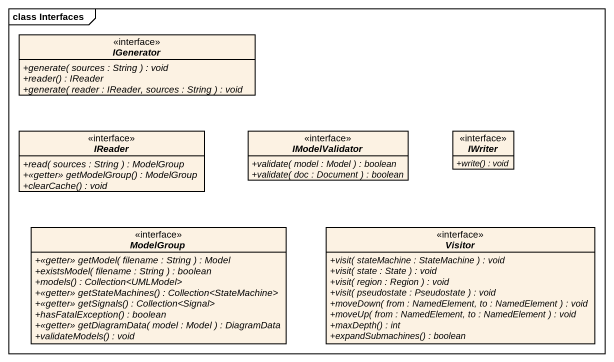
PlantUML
@startuml
mainframe class Interfaces
hide circle
hide empty members
skinparam classAttributeIconSize 0
interface IGenerator {
  {abstract} +generate( sources : String ) : void
  {abstract} +reader() : IReader
  {abstract} +generate( reader : IReader, sources : String ) : void
}
interface IReader {
  {abstract} +read( sources : String ) : ModelGroup
  {abstract} +<<getter>> getModelGroup() : ModelGroup
  {abstract} +clearCache() : void
}
interface IModelValidator {
  {abstract} +validate( model : Model ) : boolean
  {abstract} +validate( doc : Document ) : boolean
}
interface IWriter {
  {abstract} +write() : void
}
interface ModelGroup {
  {abstract} +<<getter>> getModel( filename : String ) : Model
  {abstract} +existsModel( filename : String ) : boolean
  {abstract} +models() : Collection<UMLModel>
  {abstract} +<<getter>> getStateMachines() : Collection<StateMachine>
  {abstract} +<<getter>> getSignals() : Collection<Signal>
  {abstract} +hasFatalException() : boolean
  {abstract} +<<getter>> getDiagramData( model : Model ) : DiagramData
  {abstract} +validateModels() : void
}
interface Visitor {
  {abstract} +visit( stateMachine : StateMachine ) : void
  {abstract} +visit( state : State ) : void
  {abstract} +visit( region : Region ) : void
  {abstract} +visit( pseudostate : Pseudostate ) : void
  {abstract} +moveDown( from : NamedElement, to : NamedElement ) : void
  {abstract} +moveUp( from : NamedElement, to : NamedElement ) : void
  {abstract} +maxDepth() : int
  {abstract} +expandSubmachines() : boolean
}
@enduml
